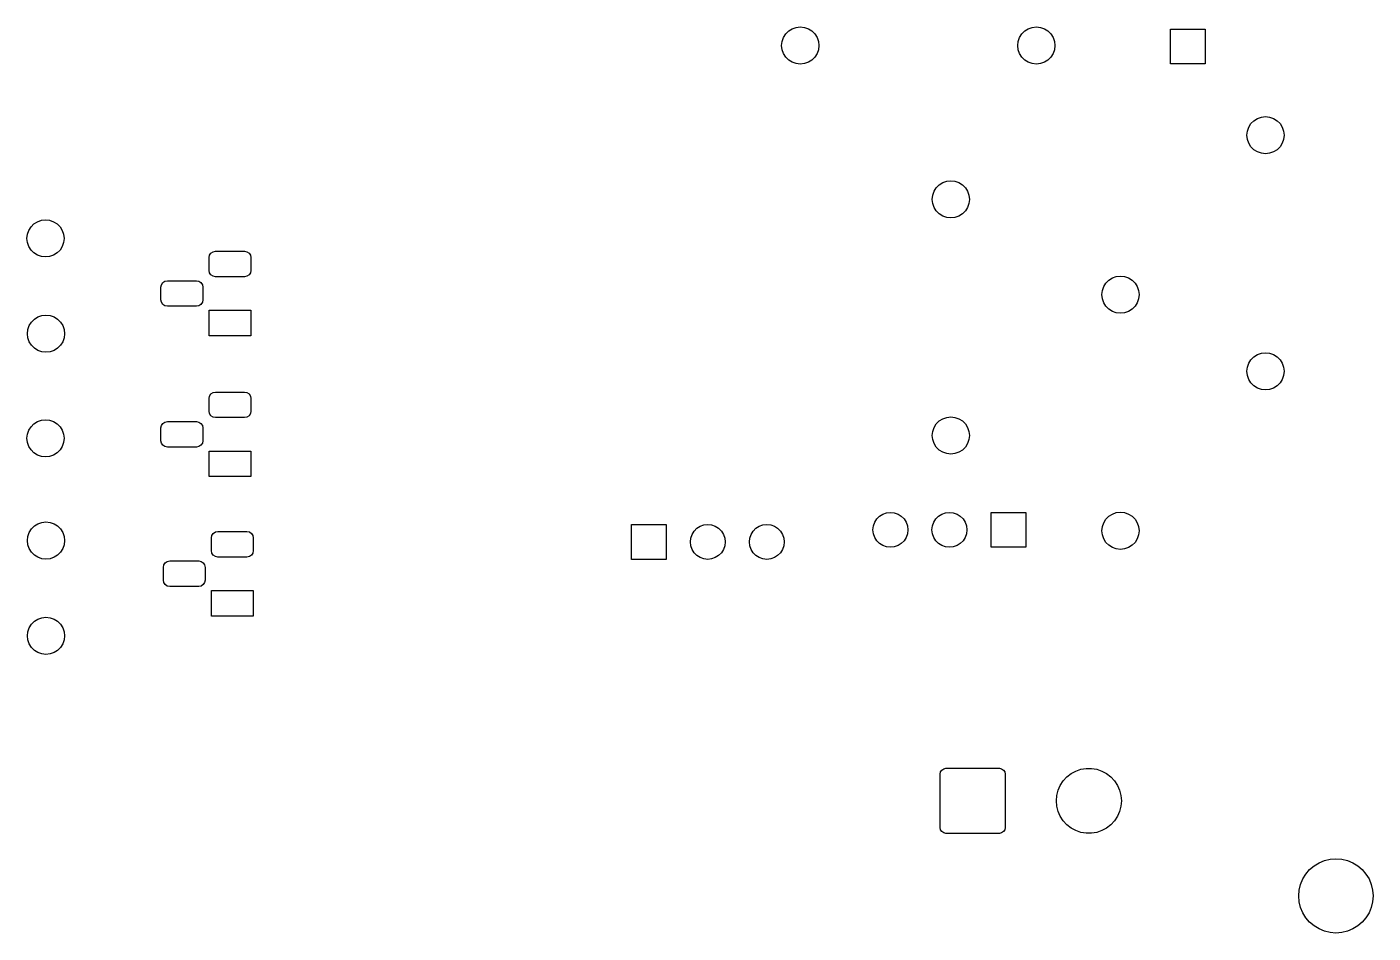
# Model space of a CAD drawing. Extents: x -0.06 to 4.51, y -0.16 to 2.92.
# Drawn here: x 2.232 to 4.513, y -0.156 to 1.38 of the extents above; entities that cross this region are included whole.
import ezdxf

# ---------------------------------------------------------------- set-up
doc = ezdxf.new("R2010")
doc.units = 0
doc.header["$MEASUREMENT"] = 0
doc.layers.add('BLACK', color=7, linetype='CONTINUOUS')

msp = doc.modelspace()

# ---------------------------------------------------------------- linework, layer by layer
at = {"layer": 'BLACK', "linetype": 'CONTINUOUS'}
for p, q in [((3.5179, 1.3677), (3.5229, 1.3727)), ((3.5229, 1.3727), (3.5289, 1.3764)), ((3.5289, 1.3764), (3.5355, 1.3787)), ((3.5355, 1.3787), (3.5425, 1.3795)), ((3.5425, 1.3795), (3.5495, 1.3787)), ((3.5495, 1.3787), (3.5562, 1.3764)), ((3.5562, 1.3764), (3.5622, 1.3727)), ((3.5622, 1.3727), (3.5671, 1.3677)), ((3.9179, 1.3677), (3.9229, 1.3727)), ((3.9229, 1.3727), (3.9289, 1.3764)), ((3.9289, 1.3764), (3.9355, 1.3787)), ((3.9355, 1.3787), (3.9425, 1.3795)), ((3.9425, 1.3795), (3.9495, 1.3787)), ((3.9495, 1.3787), (3.9562, 1.3764)), ((3.9562, 1.3764), (3.9622, 1.3727)), ((3.9622, 1.3727), (3.9671, 1.3677)), ((4.1697, 1.3169), (4.1697, 1.376)), ((4.1697, 1.376), (4.2287, 1.376)), ((4.2287, 1.376), (4.2287, 1.3169)), ((3.511, 1.348), (3.5118, 1.355)), ((3.5118, 1.341), (3.511, 1.348)), ((3.5118, 1.355), (3.5141, 1.3617)), ((3.5141, 1.3617), (3.5179, 1.3677)), ((3.5671, 1.3677), (3.5709, 1.3617)), ((3.5709, 1.3617), (3.5732, 1.355)), ((3.5732, 1.355), (3.574, 1.348)), ((3.574, 1.348), (3.5732, 1.341)), ((3.911, 1.348), (3.9118, 1.355)), ((3.9118, 1.341), (3.911, 1.348)), ((3.9118, 1.355), (3.9141, 1.3617)), ((3.9141, 1.3617), (3.9179, 1.3677)), ((3.9671, 1.3677), (3.9709, 1.3617)), ((3.9709, 1.3617), (3.9732, 1.355)), ((3.9732, 1.355), (3.974, 1.348)), ((3.974, 1.348), (3.9732, 1.341)), ((3.5141, 1.3344), (3.5118, 1.341)), ((3.5179, 1.3284), (3.5141, 1.3344)), ((3.5229, 1.3234), (3.5179, 1.3284)), ((3.5289, 1.3197), (3.5229, 1.3234)), ((3.5622, 1.3234), (3.5562, 1.3197)), ((3.5671, 1.3284), (3.5622, 1.3234)), ((3.5709, 1.3344), (3.5671, 1.3284)), ((3.5732, 1.341), (3.5709, 1.3344)), ((3.9141, 1.3344), (3.9118, 1.341)), ((3.9179, 1.3284), (3.9141, 1.3344)), ((3.9229, 1.3234), (3.9179, 1.3284)), ((3.9289, 1.3197), (3.9229, 1.3234)), ((3.9622, 1.3234), (3.9562, 1.3197)), ((3.9671, 1.3284), (3.9622, 1.3234)), ((3.9709, 1.3344), (3.9671, 1.3284)), ((3.9732, 1.341), (3.9709, 1.3344)), ((3.5355, 1.3173), (3.5289, 1.3197)), ((3.5425, 1.3165), (3.5355, 1.3173)), ((3.5495, 1.3173), (3.5425, 1.3165)), ((3.5562, 1.3197), (3.5495, 1.3173)), ((3.9355, 1.3173), (3.9289, 1.3197)), ((3.9425, 1.3165), (3.9355, 1.3173)), ((3.9495, 1.3173), (3.9425, 1.3165)), ((3.9562, 1.3197), (3.9495, 1.3173)), ((4.2287, 1.3169), (4.1697, 1.3169)), ((4.3, 1.2031), (4.3023, 1.2097)), ((4.3023, 1.2097), (4.3061, 1.2157)), ((4.3061, 1.2157), (4.3111, 1.2207)), ((4.3111, 1.2207), (4.317, 1.2244)), ((4.317, 1.2244), (4.3237, 1.2268)), ((4.3237, 1.2268), (4.3307, 1.2276)), ((4.3307, 1.2276), (4.3377, 1.2268)), ((4.3377, 1.2268), (4.3444, 1.2244)), ((4.3444, 1.2244), (4.3503, 1.2207)), ((4.3503, 1.2207), (4.3553, 1.2157)), ((4.3553, 1.2157), (4.3591, 1.2097)), ((4.3591, 1.2097), (4.3614, 1.2031)), ((4.2992, 1.1961), (4.3, 1.2031)), ((4.3, 1.1891), (4.2992, 1.1961)), ((4.3023, 1.1824), (4.3, 1.1891)), ((4.3614, 1.1891), (4.3591, 1.1824)), ((4.3614, 1.2031), (4.3622, 1.1961)), ((4.3622, 1.1961), (4.3614, 1.1891)), ((4.3061, 1.1764), (4.3023, 1.1824)), ((4.3111, 1.1714), (4.3061, 1.1764)), ((4.317, 1.1677), (4.3111, 1.1714)), ((4.3237, 1.1654), (4.317, 1.1677)), ((4.3307, 1.1646), (4.3237, 1.1654)), ((4.3377, 1.1654), (4.3307, 1.1646)), ((4.3444, 1.1677), (4.3377, 1.1654)), ((4.3503, 1.1714), (4.3444, 1.1677)), ((4.3553, 1.1764), (4.3503, 1.1714)), ((4.3591, 1.1824), (4.3553, 1.1764)), ((3.784, 1.1158), (3.7906, 1.1181)), ((3.7906, 1.1181), (3.7976, 1.1189)), ((3.7976, 1.1189), (3.8046, 1.1181)), ((3.8046, 1.1181), (3.8113, 1.1158)), ((3.7669, 1.0944), (3.7693, 1.1011)), ((3.7693, 1.1011), (3.773, 1.107)), ((3.773, 1.107), (3.778, 1.112)), ((3.778, 1.112), (3.784, 1.1158)), ((3.8113, 1.1158), (3.8173, 1.112)), ((3.8173, 1.112), (3.8223, 1.107)), ((3.8223, 1.107), (3.826, 1.1011)), ((3.826, 1.1011), (3.8283, 1.0944)), ((3.7661, 1.0874), (3.7669, 1.0944)), ((3.7669, 1.0804), (3.7661, 1.0874)), ((3.7693, 1.0737), (3.7669, 1.0804)), ((3.773, 1.0678), (3.7693, 1.0737)), ((3.826, 1.0737), (3.8223, 1.0678)), ((3.8283, 1.0804), (3.826, 1.0737)), ((3.8283, 1.0944), (3.8291, 1.0874)), ((3.8291, 1.0874), (3.8283, 1.0804)), ((2.2441, 1.0459), (2.2501, 1.0496)), ((2.2501, 1.0496), (2.2568, 1.052)), ((2.2568, 1.052), (2.2638, 1.0528)), ((2.2638, 1.0528), (2.2708, 1.052)), ((2.2708, 1.052), (2.2774, 1.0496)), ((2.2774, 1.0496), (2.2834, 1.0459)), ((3.778, 1.0628), (3.773, 1.0678)), ((3.784, 1.059), (3.778, 1.0628)), ((3.7906, 1.0567), (3.784, 1.059)), ((3.7976, 1.0559), (3.7906, 1.0567)), ((3.8046, 1.0567), (3.7976, 1.0559)), ((3.8113, 1.059), (3.8046, 1.0567)), ((3.8173, 1.0628), (3.8113, 1.059)), ((3.8223, 1.0678), (3.8173, 1.0628)), ((2.2323, 1.0213), (2.2331, 1.0283)), ((2.2331, 1.0283), (2.2354, 1.0349)), ((2.2354, 1.0349), (2.2392, 1.0409)), ((2.2392, 1.0409), (2.2441, 1.0459)), ((2.2834, 1.0459), (2.2884, 1.0409)), ((2.2884, 1.0409), (2.2922, 1.0349)), ((2.2922, 1.0349), (2.2945, 1.0283)), ((2.2945, 1.0283), (2.2953, 1.0213)), ((2.2331, 1.0143), (2.2323, 1.0213)), ((2.2354, 1.0076), (2.2331, 1.0143)), ((2.2392, 1.0016), (2.2354, 1.0076)), ((2.2922, 1.0076), (2.2884, 1.0016)), ((2.2945, 1.0143), (2.2922, 1.0076)), ((2.2953, 1.0213), (2.2945, 1.0143)), ((2.2441, 0.9966), (2.2392, 1.0016)), ((2.2501, 0.9929), (2.2441, 0.9966)), ((2.2568, 0.9906), (2.2501, 0.9929)), ((2.2638, 0.9898), (2.2568, 0.9906)), ((2.2708, 0.9906), (2.2638, 0.9898)), ((2.2774, 0.9929), (2.2708, 0.9906)), ((2.2834, 0.9966), (2.2774, 0.9929)), ((2.2884, 1.0016), (2.2834, 0.9966)), ((2.5409, 0.9888), (2.5418, 0.9929)), ((2.5409, 0.9671), (2.5409, 0.9888)), ((2.5418, 0.9929), (2.5441, 0.9964)), ((2.5441, 0.9964), (2.5476, 0.9988)), ((2.5476, 0.9988), (2.5518, 0.9996)), ((2.5518, 0.9996), (2.601, 0.9996)), ((2.601, 0.9996), (2.6051, 0.9988)), ((2.6051, 0.9988), (2.6086, 0.9964)), ((2.6086, 0.9964), (2.611, 0.9929)), ((2.611, 0.9929), (2.6118, 0.9888)), ((2.6118, 0.9888), (2.6118, 0.9671)), ((2.5418, 0.963), (2.5409, 0.9671)), ((2.5441, 0.9595), (2.5418, 0.963)), ((2.5476, 0.9571), (2.5441, 0.9595)), ((2.6086, 0.9595), (2.6051, 0.9571)), ((2.611, 0.963), (2.6086, 0.9595)), ((2.6118, 0.9671), (2.611, 0.963)), ((2.4594, 0.9388), (2.4603, 0.9429)), ((2.4594, 0.9171), (2.4594, 0.9388)), ((2.4603, 0.9429), (2.4626, 0.9464)), ((2.4626, 0.9464), (2.4661, 0.9488)), ((2.4661, 0.9488), (2.4703, 0.9496)), ((2.4703, 0.9496), (2.5195, 0.9496)), ((2.5195, 0.9496), (2.5236, 0.9488)), ((2.5236, 0.9488), (2.5271, 0.9464)), ((2.5271, 0.9464), (2.5295, 0.9429)), ((2.5295, 0.9429), (2.5303, 0.9388)), ((2.5303, 0.9388), (2.5303, 0.9171)), ((2.5518, 0.9563), (2.5476, 0.9571)), ((2.601, 0.9563), (2.5518, 0.9563)), ((2.6051, 0.9571), (2.601, 0.9563)), ((4.0543, 0.933), (4.0567, 0.9396)), ((4.0567, 0.9396), (4.0604, 0.9456)), ((4.0604, 0.9456), (4.0654, 0.9506)), ((4.0654, 0.9506), (4.0714, 0.9544)), ((4.0714, 0.9544), (4.078, 0.9567)), ((4.078, 0.9567), (4.085, 0.9575)), ((4.085, 0.9575), (4.092, 0.9567)), ((4.092, 0.9567), (4.0987, 0.9544)), ((4.0987, 0.9544), (4.1047, 0.9506)), ((4.1047, 0.9506), (4.1097, 0.9456)), ((4.1097, 0.9456), (4.1134, 0.9396)), ((4.1134, 0.9396), (4.1157, 0.933)), ((2.4603, 0.913), (2.4594, 0.9171)), ((2.4626, 0.9095), (2.4603, 0.913)), ((2.5295, 0.913), (2.5271, 0.9095)), ((2.5303, 0.9171), (2.5295, 0.913)), ((4.0535, 0.926), (4.0543, 0.933)), ((4.0543, 0.919), (4.0535, 0.926)), ((4.0567, 0.9123), (4.0543, 0.919)), ((4.0604, 0.9063), (4.0567, 0.9123)), ((4.1134, 0.9123), (4.1097, 0.9063)), ((4.1157, 0.919), (4.1134, 0.9123)), ((4.1157, 0.933), (4.1165, 0.926)), ((4.1165, 0.926), (4.1157, 0.919)), ((2.2509, 0.8882), (2.2576, 0.8905)), ((2.2576, 0.8905), (2.2646, 0.8913)), ((2.2646, 0.8913), (2.2716, 0.8905)), ((2.2716, 0.8905), (2.2782, 0.8882)), ((2.4661, 0.9071), (2.4626, 0.9095)), ((2.4703, 0.9063), (2.4661, 0.9071)), ((2.5195, 0.9063), (2.4703, 0.9063)), ((2.5236, 0.9071), (2.5195, 0.9063)), ((2.5271, 0.9095), (2.5236, 0.9071)), ((2.5409, 0.8563), (2.5409, 0.8996)), ((2.5409, 0.8996), (2.6118, 0.8996)), ((2.6118, 0.8996), (2.6118, 0.8563)), ((4.0654, 0.9014), (4.0604, 0.9063)), ((4.0714, 0.8976), (4.0654, 0.9014)), ((4.078, 0.8953), (4.0714, 0.8976)), ((4.085, 0.8945), (4.078, 0.8953)), ((4.092, 0.8953), (4.085, 0.8945)), ((4.0987, 0.8976), (4.092, 0.8953)), ((4.1047, 0.9014), (4.0987, 0.8976)), ((4.1097, 0.9063), (4.1047, 0.9014)), ((2.2331, 0.8598), (2.2339, 0.8669)), ((2.2339, 0.8669), (2.2362, 0.8735)), ((2.2362, 0.8735), (2.2399, 0.8795)), ((2.2399, 0.8795), (2.2449, 0.8845)), ((2.2449, 0.8845), (2.2509, 0.8882)), ((2.2782, 0.8882), (2.2842, 0.8845)), ((2.2842, 0.8845), (2.2892, 0.8795)), ((2.2892, 0.8795), (2.2929, 0.8735)), ((2.2929, 0.8735), (2.2953, 0.8669)), ((2.2953, 0.8669), (2.2961, 0.8598)), ((2.2339, 0.8528), (2.2331, 0.8598)), ((2.2362, 0.8462), (2.2339, 0.8528)), ((2.2399, 0.8402), (2.2362, 0.8462)), ((2.2929, 0.8462), (2.2892, 0.8402)), ((2.2953, 0.8528), (2.2929, 0.8462)), ((2.2961, 0.8598), (2.2953, 0.8528)), ((2.6118, 0.8563), (2.5409, 0.8563)), ((2.2449, 0.8352), (2.2399, 0.8402)), ((2.2509, 0.8315), (2.2449, 0.8352)), ((2.2576, 0.8291), (2.2509, 0.8315)), ((2.2646, 0.8283), (2.2576, 0.8291)), ((2.2716, 0.8291), (2.2646, 0.8283)), ((2.2782, 0.8315), (2.2716, 0.8291)), ((2.2842, 0.8352), (2.2782, 0.8315)), ((2.2892, 0.8402), (2.2842, 0.8352)), ((4.3111, 0.8207), (4.317, 0.8244)), ((4.317, 0.8244), (4.3237, 0.8268)), ((4.3237, 0.8268), (4.3307, 0.8276)), ((4.3307, 0.8276), (4.3377, 0.8268)), ((4.3377, 0.8268), (4.3444, 0.8244)), ((4.3444, 0.8244), (4.3503, 0.8207)), ((4.2992, 0.7961), (4.3, 0.8031)), ((4.3, 0.8031), (4.3023, 0.8097)), ((4.3023, 0.8097), (4.3061, 0.8157)), ((4.3061, 0.8157), (4.3111, 0.8207)), ((4.3503, 0.8207), (4.3553, 0.8157)), ((4.3553, 0.8157), (4.3591, 0.8097)), ((4.3591, 0.8097), (4.3614, 0.8031)), ((4.3614, 0.8031), (4.3622, 0.7961)), ((4.3, 0.7891), (4.2992, 0.7961)), ((4.3023, 0.7824), (4.3, 0.7891)), ((4.3061, 0.7764), (4.3023, 0.7824)), ((4.3111, 0.7714), (4.3061, 0.7764)), ((4.3553, 0.7764), (4.3503, 0.7714)), ((4.3591, 0.7824), (4.3553, 0.7764)), ((4.3614, 0.7891), (4.3591, 0.7824)), ((4.3622, 0.7961), (4.3614, 0.7891)), ((2.5409, 0.7502), (2.5418, 0.7543)), ((2.5418, 0.7543), (2.5441, 0.7579)), ((2.5441, 0.7579), (2.5476, 0.7602)), ((2.5476, 0.7602), (2.5518, 0.761)), ((2.5518, 0.761), (2.601, 0.761)), ((2.601, 0.761), (2.6051, 0.7602)), ((2.6051, 0.7602), (2.6086, 0.7579)), ((2.6086, 0.7579), (2.611, 0.7543)), ((2.611, 0.7543), (2.6118, 0.7502)), ((4.317, 0.7677), (4.3111, 0.7714)), ((4.3237, 0.7654), (4.317, 0.7677)), ((4.3307, 0.7646), (4.3237, 0.7654)), ((4.3377, 0.7654), (4.3307, 0.7646)), ((4.3444, 0.7677), (4.3377, 0.7654)), ((4.3503, 0.7714), (4.3444, 0.7677)), ((2.5409, 0.7285), (2.5409, 0.7502)), ((2.6118, 0.7502), (2.6118, 0.7285)), ((2.2392, 0.7023), (2.2441, 0.7073)), ((2.2441, 0.7073), (2.2501, 0.7111)), ((2.2501, 0.7111), (2.2568, 0.7134)), ((2.2568, 0.7134), (2.2638, 0.7142)), ((2.2638, 0.7142), (2.2708, 0.7134)), ((2.2708, 0.7134), (2.2774, 0.7111)), ((2.2774, 0.7111), (2.2834, 0.7073)), ((2.2834, 0.7073), (2.2884, 0.7023)), ((2.4603, 0.7043), (2.4626, 0.7079)), ((2.4626, 0.7079), (2.4661, 0.7102)), ((2.4661, 0.7102), (2.4703, 0.711)), ((2.4703, 0.711), (2.5195, 0.711)), ((2.5195, 0.711), (2.5236, 0.7102)), ((2.5236, 0.7102), (2.5271, 0.7079)), ((2.5271, 0.7079), (2.5295, 0.7043)), ((2.5418, 0.7244), (2.5409, 0.7285)), ((2.5441, 0.7209), (2.5418, 0.7244)), ((2.5476, 0.7185), (2.5441, 0.7209)), ((2.5518, 0.7177), (2.5476, 0.7185)), ((2.601, 0.7177), (2.5518, 0.7177)), ((2.6051, 0.7185), (2.601, 0.7177)), ((2.6086, 0.7209), (2.6051, 0.7185)), ((2.611, 0.7244), (2.6086, 0.7209)), ((2.6118, 0.7285), (2.611, 0.7244)), ((3.7693, 0.7011), (3.773, 0.707)), ((3.773, 0.707), (3.778, 0.712)), ((3.778, 0.712), (3.784, 0.7158)), ((3.784, 0.7158), (3.7906, 0.7181)), ((3.7906, 0.7181), (3.7976, 0.7189)), ((3.7976, 0.7189), (3.8046, 0.7181)), ((3.8046, 0.7181), (3.8113, 0.7158)), ((3.8113, 0.7158), (3.8173, 0.712)), ((3.8173, 0.712), (3.8223, 0.707)), ((3.8223, 0.707), (3.826, 0.7011)), ((2.2323, 0.6827), (2.2331, 0.6897)), ((2.2331, 0.6897), (2.2354, 0.6963)), ((2.2354, 0.6963), (2.2392, 0.7023)), ((2.2884, 0.7023), (2.2922, 0.6963)), ((2.2922, 0.6963), (2.2945, 0.6897)), ((2.2945, 0.6897), (2.2953, 0.6827)), ((2.4594, 0.7002), (2.4603, 0.7043)), ((2.4594, 0.6785), (2.4594, 0.7002)), ((2.5295, 0.7043), (2.5303, 0.7002)), ((2.5303, 0.7002), (2.5303, 0.6785)), ((3.7661, 0.6874), (3.7669, 0.6944)), ((3.7669, 0.6804), (3.7661, 0.6874)), ((3.7669, 0.6944), (3.7693, 0.7011)), ((3.826, 0.7011), (3.8283, 0.6944)), ((3.8283, 0.6944), (3.8291, 0.6874)), ((3.8291, 0.6874), (3.8283, 0.6804)), ((2.2331, 0.6757), (2.2323, 0.6827)), ((2.2354, 0.669), (2.2331, 0.6757)), ((2.2392, 0.663), (2.2354, 0.669)), ((2.2441, 0.6581), (2.2392, 0.663)), ((2.2884, 0.663), (2.2834, 0.6581)), ((2.2922, 0.669), (2.2884, 0.663)), ((2.2945, 0.6757), (2.2922, 0.669)), ((2.2953, 0.6827), (2.2945, 0.6757)), ((2.4603, 0.6744), (2.4594, 0.6785)), ((2.4626, 0.6709), (2.4603, 0.6744)), ((2.4661, 0.6685), (2.4626, 0.6709)), ((2.4703, 0.6677), (2.4661, 0.6685)), ((2.5195, 0.6677), (2.4703, 0.6677)), ((2.5236, 0.6685), (2.5195, 0.6677)), ((2.5271, 0.6709), (2.5236, 0.6685)), ((2.5295, 0.6744), (2.5271, 0.6709)), ((2.5303, 0.6785), (2.5295, 0.6744)), ((3.7693, 0.6737), (3.7669, 0.6804)), ((3.773, 0.6678), (3.7693, 0.6737)), ((3.778, 0.6628), (3.773, 0.6678)), ((3.784, 0.659), (3.778, 0.6628)), ((3.8173, 0.6628), (3.8113, 0.659)), ((3.8223, 0.6678), (3.8173, 0.6628)), ((3.826, 0.6737), (3.8223, 0.6678)), ((3.8283, 0.6804), (3.826, 0.6737)), ((2.2501, 0.6543), (2.2441, 0.6581)), ((2.2568, 0.652), (2.2501, 0.6543)), ((2.2638, 0.6512), (2.2568, 0.652)), ((2.2708, 0.652), (2.2638, 0.6512)), ((2.2774, 0.6543), (2.2708, 0.652)), ((2.2834, 0.6581), (2.2774, 0.6543)), ((2.5409, 0.6177), (2.5409, 0.661)), ((2.5409, 0.661), (2.6118, 0.661)), ((2.6118, 0.661), (2.6118, 0.6177)), ((3.7906, 0.6567), (3.784, 0.659)), ((3.7976, 0.6559), (3.7906, 0.6567)), ((3.8046, 0.6567), (3.7976, 0.6559)), ((3.8113, 0.659), (3.8046, 0.6567)), ((2.6118, 0.6177), (2.5409, 0.6177)), ((3.6722, 0.546), (3.6769, 0.5506)), ((3.6769, 0.5506), (3.6825, 0.5542)), ((3.6825, 0.5542), (3.6887, 0.5563)), ((3.6887, 0.5563), (3.6953, 0.5571)), ((3.6953, 0.5571), (3.7018, 0.5563)), ((3.7018, 0.5563), (3.7081, 0.5542)), ((3.7081, 0.5542), (3.7137, 0.5506)), ((3.7137, 0.5506), (3.7184, 0.546)), ((3.7722, 0.546), (3.7769, 0.5506)), ((3.7769, 0.5506), (3.7825, 0.5542)), ((3.7825, 0.5542), (3.7887, 0.5563)), ((3.7887, 0.5563), (3.7953, 0.5571)), ((3.7953, 0.5571), (3.8018, 0.5563)), ((3.8018, 0.5563), (3.8081, 0.5542)), ((3.8081, 0.5542), (3.8137, 0.5506)), ((3.8137, 0.5506), (3.8184, 0.546)), ((3.8657, 0.498), (3.8657, 0.5571)), ((3.8657, 0.5571), (3.9248, 0.5571)), ((3.9248, 0.5571), (3.9248, 0.498)), ((4.0604, 0.5456), (4.0654, 0.5506)), ((4.0654, 0.5506), (4.0714, 0.5544)), ((4.0714, 0.5544), (4.078, 0.5567)), ((4.078, 0.5567), (4.085, 0.5575)), ((4.085, 0.5575), (4.092, 0.5567)), ((4.092, 0.5567), (4.0987, 0.5544)), ((4.0987, 0.5544), (4.1047, 0.5506)), ((4.1047, 0.5506), (4.1097, 0.5456)), ((2.2362, 0.5231), (2.2399, 0.5291)), ((2.2399, 0.5291), (2.2449, 0.5341)), ((2.2449, 0.5341), (2.2509, 0.5378)), ((2.2509, 0.5378), (2.2576, 0.5402)), ((2.2576, 0.5402), (2.2646, 0.5409)), ((2.2646, 0.5409), (2.2716, 0.5402)), ((2.2716, 0.5402), (2.2782, 0.5378)), ((2.2782, 0.5378), (2.2842, 0.5341)), ((2.2842, 0.5341), (2.2892, 0.5291)), ((2.2892, 0.5291), (2.2929, 0.5231)), ((2.5516, 0.524), (2.5557, 0.5248)), ((2.5557, 0.5248), (2.6049, 0.5248)), ((2.6049, 0.5248), (2.6091, 0.524)), ((3.2563, 0.4776), (3.2563, 0.5366)), ((3.2563, 0.5366), (3.3154, 0.5366)), ((3.3154, 0.5366), (3.3154, 0.4776)), ((3.3592, 0.5199), (3.3627, 0.5255)), ((3.3627, 0.5255), (3.3674, 0.5302)), ((3.3674, 0.5302), (3.373, 0.5337)), ((3.373, 0.5337), (3.3793, 0.5359)), ((3.3793, 0.5359), (3.3858, 0.5366)), ((3.3858, 0.5366), (3.3924, 0.5359)), ((3.3924, 0.5359), (3.3986, 0.5337)), ((3.3986, 0.5337), (3.4042, 0.5302)), ((3.4042, 0.5302), (3.4089, 0.5255)), ((3.4089, 0.5255), (3.4124, 0.5199)), ((3.4592, 0.5199), (3.4627, 0.5255)), ((3.4627, 0.5255), (3.4674, 0.5302)), ((3.4674, 0.5302), (3.473, 0.5337)), ((3.473, 0.5337), (3.4793, 0.5359)), ((3.4793, 0.5359), (3.4858, 0.5366)), ((3.4858, 0.5366), (3.4924, 0.5359)), ((3.4924, 0.5359), (3.4986, 0.5337)), ((3.4986, 0.5337), (3.5042, 0.5302)), ((3.5042, 0.5302), (3.5089, 0.5255)), ((3.5089, 0.5255), (3.5124, 0.5199)), ((3.6657, 0.5276), (3.6665, 0.5341)), ((3.6665, 0.521), (3.6657, 0.5276)), ((3.6665, 0.5341), (3.6687, 0.5404)), ((3.6687, 0.5404), (3.6722, 0.546)), ((3.7184, 0.546), (3.7219, 0.5404)), ((3.7219, 0.5404), (3.7241, 0.5341)), ((3.7241, 0.5341), (3.7248, 0.5276)), ((3.7248, 0.5276), (3.7241, 0.521)), ((3.7657, 0.5276), (3.7665, 0.5341)), ((3.7665, 0.521), (3.7657, 0.5276)), ((3.7665, 0.5341), (3.7687, 0.5404)), ((3.7687, 0.5404), (3.7722, 0.546)), ((3.8184, 0.546), (3.8219, 0.5404)), ((3.8219, 0.5404), (3.8241, 0.5341)), ((3.8241, 0.5341), (3.8248, 0.5276)), ((3.8248, 0.5276), (3.8241, 0.521)), ((4.0535, 0.526), (4.0543, 0.533)), ((4.0543, 0.519), (4.0535, 0.526)), ((4.0543, 0.533), (4.0567, 0.5396)), ((4.0567, 0.5396), (4.0604, 0.5456)), ((4.1097, 0.5456), (4.1134, 0.5396)), ((4.1134, 0.5396), (4.1157, 0.533)), ((4.1157, 0.533), (4.1165, 0.526)), ((4.1165, 0.526), (4.1157, 0.519)), ((2.2331, 0.5094), (2.2339, 0.5165)), ((2.2339, 0.5024), (2.2331, 0.5094)), ((2.2339, 0.5165), (2.2362, 0.5231)), ((2.2362, 0.4958), (2.2339, 0.5024)), ((2.2929, 0.5231), (2.2953, 0.5165)), ((2.2953, 0.5024), (2.2929, 0.4958)), ((2.2953, 0.5165), (2.2961, 0.5094)), ((2.2961, 0.5094), (2.2953, 0.5024)), ((2.5449, 0.514), (2.5457, 0.5181)), ((2.5449, 0.4923), (2.5449, 0.514)), ((2.5457, 0.5181), (2.5481, 0.5216)), ((2.5481, 0.5216), (2.5516, 0.524)), ((2.6091, 0.524), (2.6126, 0.5216)), ((2.6126, 0.5216), (2.6149, 0.5181)), ((2.6149, 0.5181), (2.6157, 0.514)), ((2.6157, 0.514), (2.6157, 0.4923)), ((3.3563, 0.5071), (3.357, 0.5137)), ((3.357, 0.5005), (3.3563, 0.5071)), ((3.357, 0.5137), (3.3592, 0.5199)), ((3.4124, 0.5199), (3.4146, 0.5137)), ((3.4146, 0.5137), (3.4154, 0.5071)), ((3.4154, 0.5071), (3.4146, 0.5005)), ((3.4563, 0.5071), (3.457, 0.5137)), ((3.457, 0.5005), (3.4563, 0.5071)), ((3.457, 0.5137), (3.4592, 0.5199)), ((3.5124, 0.5199), (3.5146, 0.5137)), ((3.5146, 0.5137), (3.5154, 0.5071)), ((3.5154, 0.5071), (3.5146, 0.5005)), ((3.6687, 0.5147), (3.6665, 0.521)), ((3.6722, 0.5091), (3.6687, 0.5147)), ((3.6769, 0.5045), (3.6722, 0.5091)), ((3.6825, 0.501), (3.6769, 0.5045)), ((3.7137, 0.5045), (3.7081, 0.501)), ((3.7184, 0.5091), (3.7137, 0.5045)), ((3.7219, 0.5147), (3.7184, 0.5091)), ((3.7241, 0.521), (3.7219, 0.5147)), ((3.7687, 0.5147), (3.7665, 0.521)), ((3.7722, 0.5091), (3.7687, 0.5147)), ((3.7769, 0.5045), (3.7722, 0.5091)), ((3.7825, 0.501), (3.7769, 0.5045)), ((3.8137, 0.5045), (3.8081, 0.501)), ((3.8184, 0.5091), (3.8137, 0.5045)), ((3.8219, 0.5147), (3.8184, 0.5091)), ((3.8241, 0.521), (3.8219, 0.5147)), ((4.0567, 0.5123), (4.0543, 0.519)), ((4.0604, 0.5063), (4.0567, 0.5123)), ((4.0654, 0.5014), (4.0604, 0.5063)), ((4.1097, 0.5063), (4.1047, 0.5014)), ((4.1134, 0.5123), (4.1097, 0.5063)), ((4.1157, 0.519), (4.1134, 0.5123)), ((2.2399, 0.4898), (2.2362, 0.4958)), ((2.2449, 0.4848), (2.2399, 0.4898)), ((2.2509, 0.4811), (2.2449, 0.4848)), ((2.2576, 0.4787), (2.2509, 0.4811)), ((2.2782, 0.4811), (2.2716, 0.4787)), ((2.2842, 0.4848), (2.2782, 0.4811)), ((2.2892, 0.4898), (2.2842, 0.4848)), ((2.2929, 0.4958), (2.2892, 0.4898)), ((2.5457, 0.4882), (2.5449, 0.4923)), ((2.5481, 0.4847), (2.5457, 0.4882)), ((2.5516, 0.4823), (2.5481, 0.4847)), ((2.5557, 0.4815), (2.5516, 0.4823)), ((2.6049, 0.4815), (2.5557, 0.4815)), ((2.6091, 0.4823), (2.6049, 0.4815)), ((2.6126, 0.4847), (2.6091, 0.4823)), ((2.6149, 0.4882), (2.6126, 0.4847)), ((2.6157, 0.4923), (2.6149, 0.4882)), ((3.3592, 0.4943), (3.357, 0.5005)), ((3.3627, 0.4887), (3.3592, 0.4943)), ((3.3674, 0.484), (3.3627, 0.4887)), ((3.373, 0.4805), (3.3674, 0.484)), ((3.3793, 0.4783), (3.373, 0.4805)), ((3.3986, 0.4805), (3.3924, 0.4783)), ((3.4042, 0.484), (3.3986, 0.4805)), ((3.4089, 0.4887), (3.4042, 0.484)), ((3.4124, 0.4943), (3.4089, 0.4887)), ((3.4146, 0.5005), (3.4124, 0.4943)), ((3.4592, 0.4943), (3.457, 0.5005)), ((3.4627, 0.4887), (3.4592, 0.4943)), ((3.4674, 0.484), (3.4627, 0.4887)), ((3.473, 0.4805), (3.4674, 0.484)), ((3.4793, 0.4783), (3.473, 0.4805)), ((3.4986, 0.4805), (3.4924, 0.4783)), ((3.5042, 0.484), (3.4986, 0.4805)), ((3.5089, 0.4887), (3.5042, 0.484)), ((3.5124, 0.4943), (3.5089, 0.4887)), ((3.5146, 0.5005), (3.5124, 0.4943)), ((3.6887, 0.4988), (3.6825, 0.501)), ((3.6953, 0.498), (3.6887, 0.4988)), ((3.7018, 0.4988), (3.6953, 0.498)), ((3.7081, 0.501), (3.7018, 0.4988)), ((3.7887, 0.4988), (3.7825, 0.501)), ((3.7953, 0.498), (3.7887, 0.4988)), ((3.8018, 0.4988), (3.7953, 0.498)), ((3.8081, 0.501), (3.8018, 0.4988)), ((3.9248, 0.498), (3.8657, 0.498)), ((4.0714, 0.4976), (4.0654, 0.5014)), ((4.078, 0.4953), (4.0714, 0.4976)), ((4.085, 0.4945), (4.078, 0.4953)), ((4.092, 0.4953), (4.085, 0.4945)), ((4.0987, 0.4976), (4.092, 0.4953)), ((4.1047, 0.5014), (4.0987, 0.4976)), ((2.2646, 0.478), (2.2576, 0.4787)), ((2.2716, 0.4787), (2.2646, 0.478)), ((2.4634, 0.464), (2.4642, 0.4681)), ((2.4634, 0.4423), (2.4634, 0.464)), ((2.4642, 0.4681), (2.4666, 0.4716)), ((2.4666, 0.4716), (2.4701, 0.474)), ((2.4701, 0.474), (2.4742, 0.4748)), ((2.4742, 0.4748), (2.5234, 0.4748)), ((2.5234, 0.4748), (2.5276, 0.474)), ((2.5276, 0.474), (2.5311, 0.4716)), ((2.5311, 0.4716), (2.5334, 0.4681)), ((2.5334, 0.4681), (2.5343, 0.464)), ((2.5343, 0.464), (2.5343, 0.4423)), ((3.3154, 0.4776), (3.2563, 0.4776)), ((3.3858, 0.4776), (3.3793, 0.4783)), ((3.3924, 0.4783), (3.3858, 0.4776)), ((3.4858, 0.4776), (3.4793, 0.4783)), ((3.4924, 0.4783), (3.4858, 0.4776)), ((2.4642, 0.4382), (2.4634, 0.4423)), ((2.4666, 0.4347), (2.4642, 0.4382)), ((2.4701, 0.4323), (2.4666, 0.4347)), ((2.5311, 0.4347), (2.5276, 0.4323)), ((2.5334, 0.4382), (2.5311, 0.4347)), ((2.5343, 0.4423), (2.5334, 0.4382)), ((2.4742, 0.4315), (2.4701, 0.4323)), ((2.5234, 0.4315), (2.4742, 0.4315)), ((2.5276, 0.4323), (2.5234, 0.4315)), ((2.5449, 0.3815), (2.5449, 0.4248)), ((2.5449, 0.4248), (2.6157, 0.4248)), ((2.6157, 0.4248), (2.6157, 0.3815)), ((2.2362, 0.3617), (2.2399, 0.3677)), ((2.2399, 0.3677), (2.2449, 0.3727)), ((2.2449, 0.3727), (2.2509, 0.3764)), ((2.2509, 0.3764), (2.2576, 0.3787)), ((2.2576, 0.3787), (2.2646, 0.3795)), ((2.2646, 0.3795), (2.2716, 0.3787)), ((2.2716, 0.3787), (2.2782, 0.3764)), ((2.2782, 0.3764), (2.2842, 0.3727)), ((2.2842, 0.3727), (2.2892, 0.3677)), ((2.2892, 0.3677), (2.2929, 0.3617)), ((2.6157, 0.3815), (2.5449, 0.3815)), ((2.2331, 0.348), (2.2339, 0.355)), ((2.2339, 0.341), (2.2331, 0.348)), ((2.2339, 0.355), (2.2362, 0.3617)), ((2.2929, 0.3617), (2.2953, 0.355)), ((2.2953, 0.355), (2.2961, 0.348)), ((2.2961, 0.348), (2.2953, 0.341)), ((2.2362, 0.3344), (2.2339, 0.341)), ((2.2399, 0.3284), (2.2362, 0.3344)), ((2.2449, 0.3234), (2.2399, 0.3284)), ((2.2509, 0.3197), (2.2449, 0.3234)), ((2.2576, 0.3173), (2.2509, 0.3197)), ((2.2782, 0.3197), (2.2716, 0.3173)), ((2.2842, 0.3234), (2.2782, 0.3197)), ((2.2892, 0.3284), (2.2842, 0.3234)), ((2.2929, 0.3344), (2.2892, 0.3284)), ((2.2953, 0.341), (2.2929, 0.3344)), ((2.2646, 0.3165), (2.2576, 0.3173)), ((2.2716, 0.3173), (2.2646, 0.3165)), ((3.7795, 0.1138), (3.7803, 0.1175)), ((3.7803, 0.1175), (3.7824, 0.1207)), ((3.7824, 0.1207), (3.7856, 0.1229)), ((3.7856, 0.1229), (3.7894, 0.1236)), ((3.7894, 0.1236), (3.8799, 0.1236)), ((3.8799, 0.1236), (3.8837, 0.1229)), ((3.8837, 0.1229), (3.8869, 0.1207)), ((3.8869, 0.1207), (3.889, 0.1175)), ((3.889, 0.1175), (3.8898, 0.1138)), ((3.9942, 0.1091), (4.0013, 0.1146)), ((4.0013, 0.1146), (4.0094, 0.119)), ((4.0094, 0.119), (4.018, 0.1219)), ((4.018, 0.1219), (4.0269, 0.1234)), ((4.0269, 0.1234), (4.036, 0.1234)), ((4.036, 0.1234), (4.045, 0.1219)), ((4.045, 0.1219), (4.0536, 0.119)), ((4.0536, 0.119), (4.0616, 0.1146)), ((4.0616, 0.1146), (4.0688, 0.1091)), ((3.7795, 0.0232), (3.7795, 0.1138)), ((3.8898, 0.1138), (3.8898, 0.0232)), ((3.9794, 0.0864), (3.983, 0.0947)), ((3.983, 0.0947), (3.988, 0.1024)), ((3.988, 0.1024), (3.9942, 0.1091)), ((4.0688, 0.1091), (4.075, 0.1024)), ((4.075, 0.1024), (4.08, 0.0947)), ((4.08, 0.0947), (4.0836, 0.0864)), ((3.9764, 0.0685), (3.9771, 0.0776)), ((3.9771, 0.0594), (3.9764, 0.0685)), ((3.9771, 0.0776), (3.9794, 0.0864)), ((4.0836, 0.0864), (4.0859, 0.0776)), ((4.0859, 0.0776), (4.0866, 0.0685)), ((4.0866, 0.0685), (4.0859, 0.0594)), ((3.9794, 0.0506), (3.9771, 0.0594)), ((3.983, 0.0423), (3.9794, 0.0506)), ((4.0836, 0.0506), (4.08, 0.0423)), ((4.0859, 0.0594), (4.0836, 0.0506)), ((3.7803, 0.0195), (3.7795, 0.0232)), ((3.8898, 0.0232), (3.889, 0.0195)), ((3.988, 0.0346), (3.983, 0.0423)), ((3.9942, 0.028), (3.988, 0.0346)), ((4.0013, 0.0224), (3.9942, 0.028)), ((4.0688, 0.028), (4.0616, 0.0224)), ((4.075, 0.0346), (4.0688, 0.028)), ((4.08, 0.0423), (4.075, 0.0346)), ((3.7824, 0.0163), (3.7803, 0.0195)), ((3.7856, 0.0141), (3.7824, 0.0163)), ((3.7894, 0.0134), (3.7856, 0.0141)), ((3.8799, 0.0134), (3.7894, 0.0134)), ((3.8837, 0.0141), (3.8799, 0.0134)), ((3.8869, 0.0163), (3.8837, 0.0141)), ((3.889, 0.0195), (3.8869, 0.0163)), ((4.0094, 0.018), (4.0013, 0.0224)), ((4.018, 0.0151), (4.0094, 0.018)), ((4.0269, 0.0136), (4.018, 0.0151)), ((4.036, 0.0136), (4.0269, 0.0136)), ((4.045, 0.0151), (4.036, 0.0136)), ((4.0536, 0.018), (4.045, 0.0151)), ((4.0616, 0.0224), (4.0536, 0.018)), ((4.4055, -0.048), (4.413, -0.0416)), ((4.413, -0.0416), (4.4214, -0.0364)), ((4.4214, -0.0364), (4.4305, -0.0326)), ((4.4305, -0.0326), (4.4401, -0.0303)), ((4.4401, -0.0303), (4.45, -0.0295)), ((4.45, -0.0295), (4.4599, -0.0303)), ((4.4599, -0.0303), (4.4695, -0.0326)), ((4.4695, -0.0326), (4.4786, -0.0364)), ((4.4786, -0.0364), (4.487, -0.0416)), ((4.487, -0.0416), (4.4945, -0.048)), ((4.3901, -0.0731), (4.3939, -0.0639)), ((4.3939, -0.0639), (4.399, -0.0555)), ((4.399, -0.0555), (4.4055, -0.048)), ((4.4945, -0.048), (4.501, -0.0555)), ((4.501, -0.0555), (4.5061, -0.0639)), ((4.5061, -0.0639), (4.5099, -0.0731)), ((4.387, -0.0925), (4.3878, -0.0827)), ((4.3878, -0.0827), (4.3901, -0.0731)), ((4.5099, -0.0731), (4.5122, -0.0827)), ((4.5122, -0.0827), (4.513, -0.0925)), ((4.3878, -0.1024), (4.387, -0.0925)), ((4.3901, -0.112), (4.3878, -0.1024)), ((4.3939, -0.1211), (4.3901, -0.112)), ((4.5099, -0.112), (4.5061, -0.1211)), ((4.5122, -0.1024), (4.5099, -0.112)), ((4.513, -0.0925), (4.5122, -0.1024)), ((4.399, -0.1295), (4.3939, -0.1211)), ((4.4055, -0.1371), (4.399, -0.1295)), ((4.501, -0.1295), (4.4945, -0.1371)), ((4.5061, -0.1211), (4.501, -0.1295)), ((4.413, -0.1435), (4.4055, -0.1371)), ((4.4214, -0.1486), (4.413, -0.1435)), ((4.4305, -0.1524), (4.4214, -0.1486)), ((4.4401, -0.1547), (4.4305, -0.1524)), ((4.45, -0.1555), (4.4401, -0.1547)), ((4.4599, -0.1547), (4.45, -0.1555)), ((4.4695, -0.1524), (4.4599, -0.1547)), ((4.4786, -0.1486), (4.4695, -0.1524)), ((4.487, -0.1435), (4.4786, -0.1486)), ((4.4945, -0.1371), (4.487, -0.1435))]:
    msp.add_line(p, q, dxfattribs=at)

doc.saveas('drawing.dxf')
